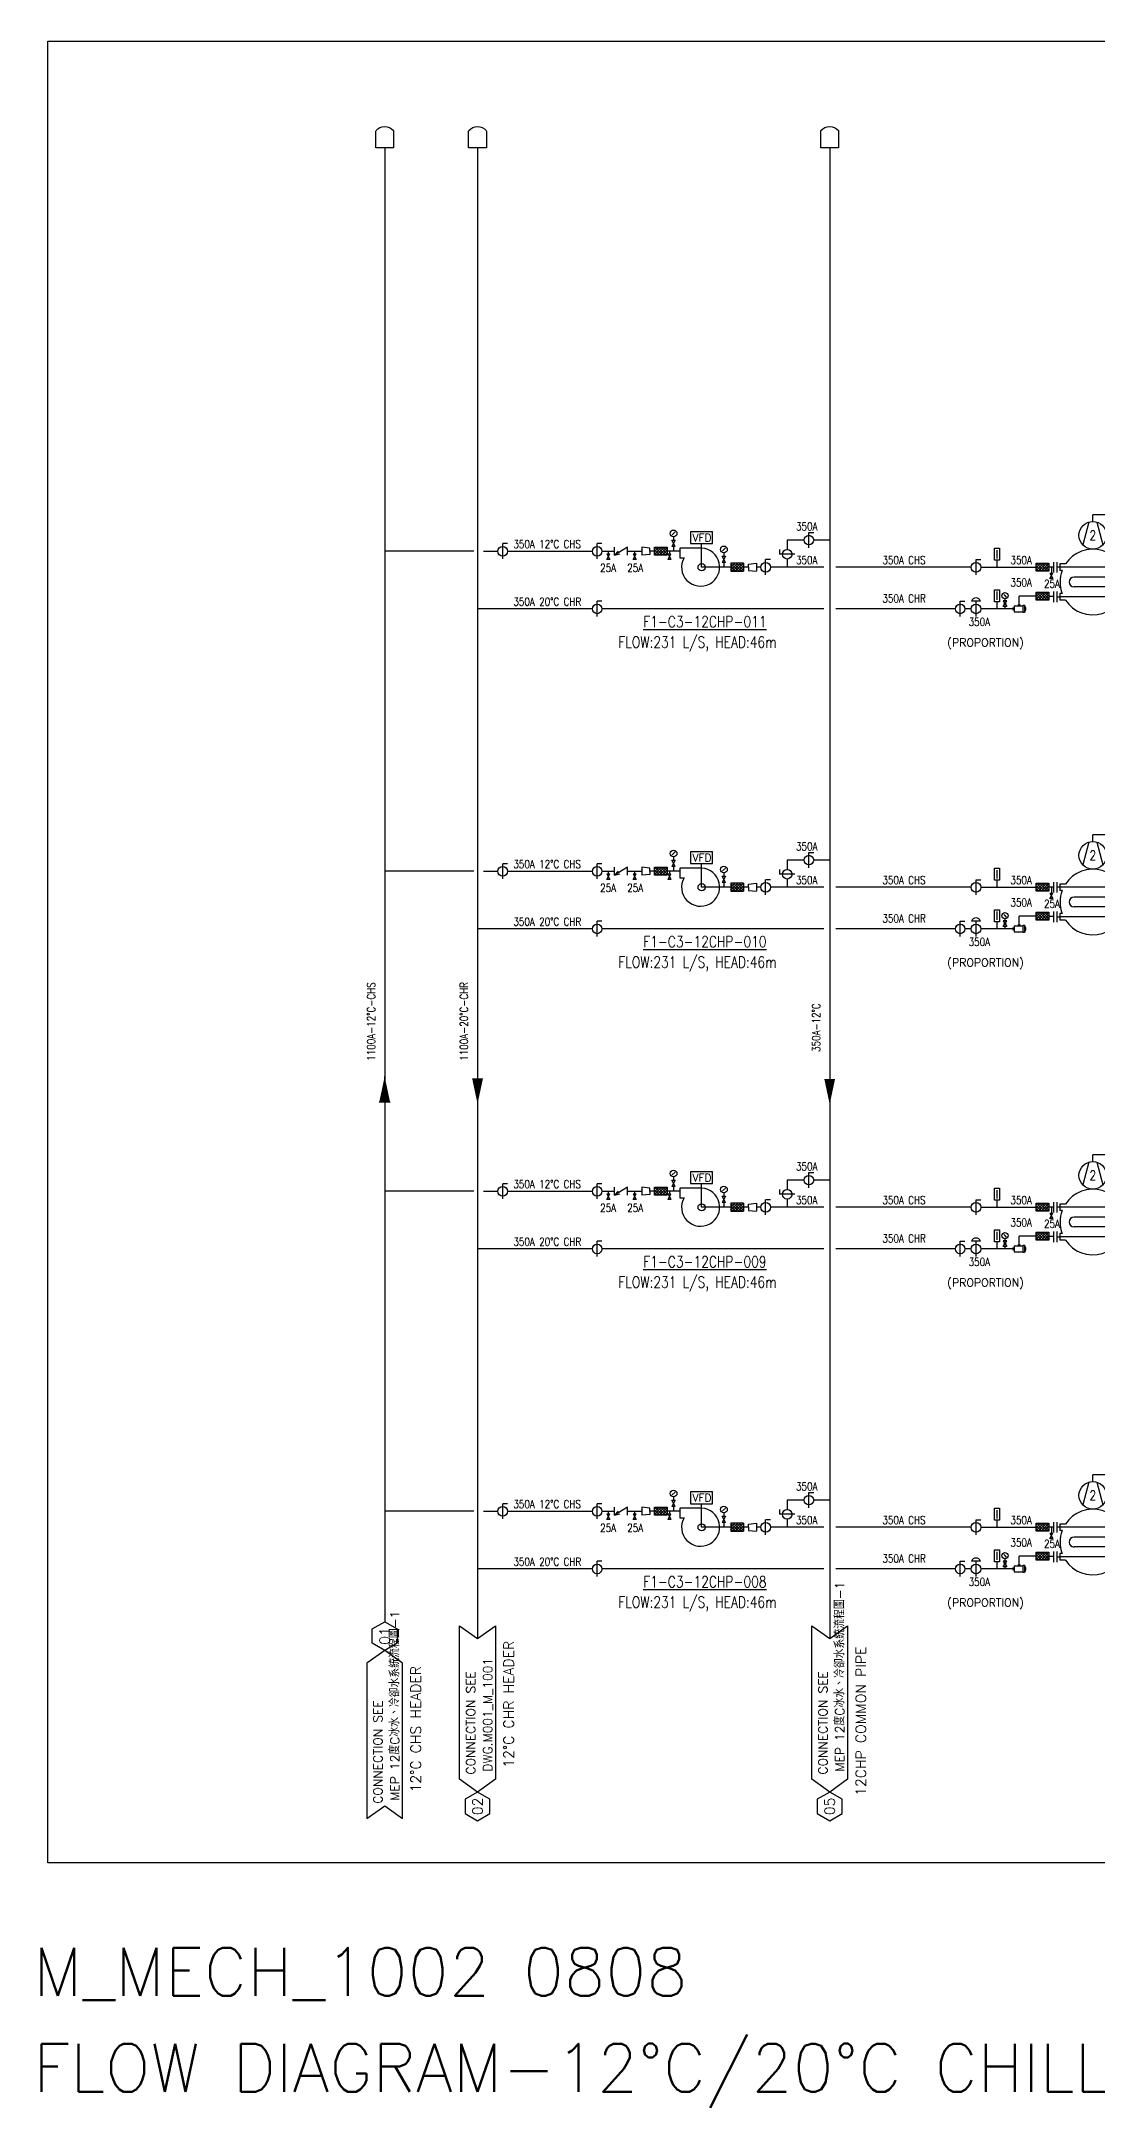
# Model space of a CAD drawing. Header units: millimetres. Extents: x 29 to 762, y -3277 to -2631.
# Drawn here: x 29 to 359, y -3277 to -2631 of the extents above; entities that cross this region are included whole.
import ezdxf
from ezdxf.enums import TextEntityAlignment as Align

# ---------------------------------------------------------------- set-up
doc = ezdxf.new("R2010")
doc.units = ezdxf.units.MM
for name, color, linetype in [('M-CWTR-TEXT', 7, 'Continuous'), ('M-CWTR-TEXT-CO', 3, 'Continuous'), ('M-CWTR-VAVE', 2, 'Continuous'), ('M-HVAC-EQPM', 22, 'Continuous'), ('M-P-CHR2-D-20', 4, 'Continuous'), ('M-P-CHS2-D-12', 3, 'Continuous'), ('M-P-TXT2.5', 7, 'Continuous'), ('M_TEXT', 2, 'Continuous'), ('TXT3', 246, 'Continuous')]:
    doc.layers.add(name, color=color, linetype=linetype)
doc.styles.add('AA-TXT', font='simplex.shx', dxfattribs={"width": 0.8, "bigfont": 'chineset.shx'})
doc.styles.add('LK-TXT2-P', font='romans.shx', dxfattribs={"width": 0.8, "bigfont": 'chineset.shx'})
doc.styles.add('LK-TXT3-P', font='romans.shx', dxfattribs={"bigfont": 'chineset.shx'})

# ---------------------------------------------------------------- blocks, each defined once
blk = doc.blocks.new('15A-12')
blk.add_lwpolyline([(19, 10.5), (0, 10.5), (0, -10.5), (19, -10.5, 0.114945), (20.4, -10.2, 0.453355), (20.4, 10.2, 0.114945)], format="xyb", close=True)
blk = doc.blocks.new('A$C66b3f512')
for p, q in [((20.75, 27.17), (31.64, 27.17)), ((29.18, 28.19), (31.64, 28.19)), ((29.18, 28.19), (31.64, 28.19)), ((30.75, 26.14), (31.64, 26.14)), ((30.75, 26.14), (31.64, 26.14)), ((31.64, 28.19), (31.64, 26.14)), ((31.64, 28.19), (31.64, 26.14)), ((31.64, 27.17), (32.78, 27.17)), ((32.78, 25.54), (32.78, 28.8)), ((33.83, 25.54), (33.83, 28.8)), ((10.96, 23.33), (9.06, 16.22)), ((12.2, 23.51), (12.2, 25.58)), ((16.89, 25.58), (12.2, 25.58)), ((13.44, 23.33), (15.35, 16.22)), ((20.75, 24.09), (27.91, 24.09)), ((20.75, 21.01), (27.91, 21.01)), ((32.78, 16.31), (32.78, 19.57)), ((33.83, 16.31), (33.83, 19.57)), ((20.75, 17.94), (31.64, 17.94)), ((29.18, 16.91), (31.64, 16.91)), ((29.18, 16.91), (31.64, 16.91)), ((30.75, 18.96), (31.64, 18.96)), ((30.75, 18.96), (31.64, 18.96)), ((31.64, 18.96), (31.64, 16.91)), ((31.64, 18.96), (31.64, 16.91)), ((31.64, 17.94), (32.78, 17.94)), ((0, 7.6), (0, 10.86)), ((1.06, 7.6), (1.06, 10.86)), ((1.89, 9.23), (1.06, 9.23)), ((1.89, 10.25), (1.89, 8.2)), ((1.89, 10.25), (1.89, 8.2)), ((3.64, 10.25), (1.89, 10.25)), ((3.64, 10.25), (1.89, 10.25)), ((17.54, 9.23), (1.89, 9.23)), ((2.6, 8.2), (1.89, 8.2)), ((2.6, 8.2), (1.89, 8.2)), ((0, -1.63), (0, 1.63)), ((1.06, -1.63), (1.06, 1.63)), ((1.06, 0), (1.89, 0)), ((1.89, 1.03), (1.89, -1.03)), ((1.89, 1.03), (1.89, -1.03)), ((2.6, 1.03), (1.89, 1.03)), ((2.6, 1.03), (1.89, 1.03)), ((17.54, 0), (1.89, 0)), ((17.54, 6.15), (6.34, 6.15)), ((17.54, 3.08), (6.34, 3.08)), ((3.64, -1.03), (1.89, -1.03)), ((3.64, -1.03), (1.89, -1.03))]:
    blk.add_line(p, q)
blk.add_circle((12.2, 19.19), 4.32)
for centre, radius, start, end in [((23.95, 22.55), 7.69, 47.16657, 312.83343), ((20.75, 25.63), 1.54, 90, 270), ((23.95, 22.55), 7.69, 332.18186, 27.81814), ((20.75, 19.48), 1.54, 90, 270), ((27.91, 22.55), 1.54, 270, 90), ((12.2, 4.61), 10.25, 213.36701, 146.63299), ((12.2, 4.61), 10.25, 159.51268, 200.48732), ((17.54, 7.69), 1.54, 270.00019, 90), ((6.34, 4.61), 1.54, 90, 270), ((17.54, 1.54), 1.54, 270.00019, 89.99981)]:
    blk.add_arc(centre, radius, start, end)
at = {"style": 'AA-TXT', "width": 0.8}
blk.add_text('2', height=3, dxfattribs=at).set_placement((12.19, 19.19), align=Align.MIDDLE)
blk = doc.blocks.new('A$Cfc6db952')
for p, q in [((-3.43, 11.23), (3.43, 11.23)), ((-3.43, 11.23), (-3.43, 7.39)), ((-3.43, 7.39), (3.43, 7.39)), ((0, 0), (0, 7.39)), ((3.43, 7.39), (3.43, 11.23)), ((-6.76, 6), (-6.76, 3)), ((0, 6), (-6.76, 6)), ((-6.76, 3), (-5.5, 3))]:
    blk.add_line(p, q)
blk.add_circle((0, 0), 1.12)
blk.add_arc((-0.32, 0.05), 5.96, 150.31271, 86.87848)
at = {"style": 'AA-TXT'}
blk.add_text('VFD', height=2.4, dxfattribs=at).set_placement((-2.81, 8.04))
blk = doc.blocks.new('THERMOMETER')
for p, q in [((-0.38, 1.13), (-0.38, 3.01)), ((-0.38, 3.01), (0.38, 3.01)), ((0.38, 1.13), (-0.38, 1.13)), ((0, 2.72), (0, 1.41)), ((0, 1.13), (0, 0)), ((0.38, 3.01), (0.38, 1.13))]:
    blk.add_line(p, q)
blk = doc.blocks.new('PG-69')
h = blk.add_hatch(color=256)
h.dxf.hatch_style = 1
edge = h.paths.add_edge_path()
edge.add_arc((0, 1.06), 0.15, 0, 360)
for p, q in [((-0.22, 3.02), (0.28, 2.46)), ((0, 2.12), (0, 1.65)), ((0, 0.47), (0, 0))]:
    blk.add_line(p, q)
blk.add_lwpolyline([(0.4, 1.65), (-0.4, 1.65), (0.4, 0.47), (-0.4, 0.47)], close=True)
for centre, radius in [((0, 2.76), 0.642), ((0, 1.06), 0.15)]:
    blk.add_circle(centre, radius)
blk = doc.blocks.new('A$C24027b19')
for p, q in [((-42183.9, -4.5), (-42183.9, 4.5)), ((-42183.9, 0), (-42180.3, 0)), ((-42180.3, 10.6), (-42180.3, -10.6)), ((-42180.3, 10.6), (-42148.6, 10.6)), ((-42167, 14.2), (-42157.6, 14.2)), ((-42162.3, 14.2), (-42162.3, 10.6)), ((-42180.3, -10.6), (-42148.6, -10.6))]:
    blk.add_line(p, q)
blk.add_lwpolyline([(-42148.6, 12.8), (-42143.2, 12.8), (-42143.2, -12.8), (-42148.6, -12.8)], close=True)
blk.add_arc((-42153.5, 0), 14.9, 313.37257, 46.62743)

msp = doc.modelspace()

# ---------------------------------------------------------------- hatches: boundary and pattern name
at = {"layer": 'M-CWTR-VAVE'}
h = msp.add_hatch(dxfattribs=at)
h.set_pattern_fill('ANSI37', color=256, scale=5, style=0)
h.set_pattern_definition([(45, (-31.2883, -3145.2473), (-0.4419417, 0.4419417), []), (135, (-31.2883, -3145.2473), (-0.4419417, -0.4419417), [])])
h.paths.add_polyline_path([(220.76, -2789.29), (224.76, -2789.29), (224.76, -2791.8), (220.76, -2791.8)])
h = msp.add_hatch(dxfattribs=at)
h.set_pattern_fill('ANSI37', color=256, scale=5, style=0)
h.set_pattern_definition([(135, (500.7002, -3150.2473), (0.4419417, 0.4419417), []), (45, (500.7002, -3150.2473), (0.4419417, -0.4419417), [])])
h.paths.add_polyline_path([(248.65, -2794.29), (244.65, -2794.29), (244.65, -2796.8), (248.65, -2796.8)])
h = msp.add_hatch(dxfattribs=at)
h.set_pattern_fill('ANSI37', color=256, scale=5, style=0)
h.set_pattern_definition([(45, (87.971, -3150.2473), (-0.4419417, 0.4419417), []), (135, (87.971, -3150.2473), (-0.4419417, -0.4419417), [])])
h.paths.add_polyline_path([(340.02, -2794.29), (344.02, -2794.29), (344.02, -2796.8), (340.02, -2796.8)])
h = msp.add_hatch(dxfattribs=at)
h.set_pattern_fill('ANSI37', color=256, scale=5, style=0)
h.set_pattern_definition([(45, (87.971, -3159.2473), (-0.4419417, 0.4419417), []), (135, (87.971, -3159.2473), (-0.4419417, -0.4419417), [])])
h.paths.add_polyline_path([(340.02, -2803.29), (344.02, -2803.29), (344.02, -2805.8), (340.02, -2805.8)])
h = msp.add_hatch(dxfattribs=at)
h.set_pattern_fill('ANSI37', color=256, scale=5, style=0)
h.set_pattern_definition([(45, (-31.2883, -3245.2473), (-0.4419417, 0.4419417), []), (135, (-31.2883, -3245.2473), (-0.4419417, -0.4419417), [])])
h.paths.add_polyline_path([(220.76, -2889.29), (224.76, -2889.29), (224.76, -2891.8), (220.76, -2891.8)])
h = msp.add_hatch(dxfattribs=at)
h.set_pattern_fill('ANSI37', color=256, scale=5, style=0)
h.set_pattern_definition([(135, (500.7002, -3250.2473), (0.4419417, 0.4419417), []), (45, (500.7002, -3250.2473), (0.4419417, -0.4419417), [])])
h.paths.add_polyline_path([(248.65, -2894.29), (244.65, -2894.29), (244.65, -2896.8), (248.65, -2896.8)])
h = msp.add_hatch(dxfattribs=at)
h.set_pattern_fill('ANSI37', color=256, scale=5, style=0)
h.set_pattern_definition([(45, (87.971, -3250.2473), (-0.4419417, 0.4419417), []), (135, (87.971, -3250.2473), (-0.4419417, -0.4419417), [])])
h.paths.add_polyline_path([(340.02, -2894.29), (344.02, -2894.29), (344.02, -2896.8), (340.02, -2896.8)])
h = msp.add_hatch(dxfattribs=at)
h.set_pattern_fill('ANSI37', color=256, scale=5, style=0)
h.set_pattern_definition([(45, (87.971, -3259.2473), (-0.4419417, 0.4419417), []), (135, (87.971, -3259.2473), (-0.4419417, -0.4419417), [])])
h.paths.add_polyline_path([(340.02, -2903.29), (344.02, -2903.29), (344.02, -2905.8), (340.02, -2905.8)])
h = msp.add_hatch(dxfattribs=at)
h.set_pattern_fill('ANSI37', color=256, scale=5, style=0)
h.set_pattern_definition([(45, (-31.2883, -3345.2473), (-0.4419417, 0.4419417), []), (135, (-31.2883, -3345.2473), (-0.4419417, -0.4419417), [])])
h.paths.add_polyline_path([(220.76, -2989.29), (224.76, -2989.29), (224.76, -2991.8), (220.76, -2991.8)])
h = msp.add_hatch(dxfattribs=at)
h.set_pattern_fill('ANSI37', color=256, scale=5, style=0)
h.set_pattern_definition([(135, (500.7002, -3350.2473), (0.4419417, 0.4419417), []), (45, (500.7002, -3350.2473), (0.4419417, -0.4419417), [])])
h.paths.add_polyline_path([(248.65, -2994.29), (244.65, -2994.29), (244.65, -2996.8), (248.65, -2996.8)])
h = msp.add_hatch(dxfattribs=at)
h.set_pattern_fill('ANSI37', color=256, scale=5, style=0)
h.set_pattern_definition([(45, (87.971, -3350.2473), (-0.4419417, 0.4419417), []), (135, (87.971, -3350.2473), (-0.4419417, -0.4419417), [])])
h.paths.add_polyline_path([(340.02, -2994.29), (344.02, -2994.29), (344.02, -2996.8), (340.02, -2996.8)])
h = msp.add_hatch(dxfattribs=at)
h.set_pattern_fill('ANSI37', color=256, scale=5, style=0)
h.set_pattern_definition([(45, (87.971, -3359.2473), (-0.4419417, 0.4419417), []), (135, (87.971, -3359.2473), (-0.4419417, -0.4419417), [])])
h.paths.add_polyline_path([(340.02, -3003.29), (344.02, -3003.29), (344.02, -3005.8), (340.02, -3005.8)])
h = msp.add_hatch(dxfattribs=at)
h.set_pattern_fill('ANSI37', color=256, scale=5, style=0)
h.set_pattern_definition([(45, (-31.2883, -3445.2473), (-0.4419417, 0.4419417), []), (135, (-31.2883, -3445.2473), (-0.4419417, -0.4419417), [])])
h.paths.add_polyline_path([(220.76, -3089.29), (224.76, -3089.29), (224.76, -3091.8), (220.76, -3091.8)])
h = msp.add_hatch(dxfattribs=at)
h.set_pattern_fill('ANSI37', color=256, scale=5, style=0)
h.set_pattern_definition([(135, (500.7002, -3450.2473), (0.4419417, 0.4419417), []), (45, (500.7002, -3450.2473), (0.4419417, -0.4419417), [])])
h.paths.add_polyline_path([(248.65, -3094.29), (244.65, -3094.29), (244.65, -3096.8), (248.65, -3096.8)])
h = msp.add_hatch(dxfattribs=at)
h.set_pattern_fill('ANSI37', color=256, scale=5, style=0)
h.set_pattern_definition([(45, (87.971, -3450.2473), (-0.4419417, 0.4419417), []), (135, (87.971, -3450.2473), (-0.4419417, -0.4419417), [])])
h.paths.add_polyline_path([(340.02, -3094.29), (344.02, -3094.29), (344.02, -3096.8), (340.02, -3096.8)])
h = msp.add_hatch(dxfattribs=at)
h.set_pattern_fill('ANSI37', color=256, scale=5, style=0)
h.set_pattern_definition([(45, (87.971, -3459.2473), (-0.4419417, 0.4419417), []), (135, (87.971, -3459.2473), (-0.4419417, -0.4419417), [])])
h.paths.add_polyline_path([(340.02, -3103.29), (344.02, -3103.29), (344.02, -3105.8), (340.02, -3105.8)])

# ---------------------------------------------------------------- linework, layer by layer
at = {"layer": 'DefPoints'}
msp.add_lwpolyline([(31.33, -2631.2), (761.73, -2631.2), (761.73, -3200.38), (31.33, -3200.38)], close=True, dxfattribs=at)
msp.add_lwpolyline([(31.33, -2631.2), (761.73, -2631.2), (761.73, -3200.38), (31.33, -3200.38)], close=True, dxfattribs=at)
at = {"layer": 'M-CWTR-VAVE'}
for p, q in [((173.38, -2792.92), (173.38, -2788.17)), ((174.89, -2788.17), (173.38, -2788.17)), ((202.88, -2792.92), (202.88, -2788.17)), ((204.39, -2788.17), (202.88, -2788.17)), ((208.35, -2791.8), (208.35, -2789.29)), ((212.35, -2789.29), (208.35, -2791.8)), ((212.35, -2791.8), (212.35, -2789.29)), ((216.82, -2789.29), (216.82, -2791.8)), ((219.32, -2789.54), (216.82, -2789.29)), ((220.76, -2791.8), (220.76, -2789.29)), ((220.76, -2789.29), (224.76, -2789.29)), ((224.76, -2789.29), (224.76, -2791.8)), ((227.26, -2787.04), (226.26, -2789.04)), ((227.26, -2789.04), (226.26, -2787.04)), ((226.26, -2787.04), (227.26, -2787.04)), ((227.26, -2789.04), (226.26, -2789.04)), ((226.3, -2785.44), (227.22, -2784.52)), ((226.76, -2786.04), (226.76, -2787.04)), ((226.76, -2789.04), (226.76, -2790.55)), ((269.02, -2789.43), (269.02, -2784.69)), ((269.02, -2784.69), (270.52, -2784.69)), ((205.93, -2791.35), (206.8, -2791.35)), ((205.93, -2793.08), (206.8, -2791.35)), ((205.93, -2791.35), (206.8, -2793.08)), ((206.8, -2793.08), (205.93, -2793.08)), ((208.35, -2791.8), (209.46, -2790.51)), ((208.35, -2791.8), (209.99, -2791.36)), ((214.15, -2791.35), (215.02, -2791.35)), ((214.15, -2793.08), (215.02, -2791.35)), ((214.15, -2791.35), (215.02, -2793.08)), ((215.02, -2793.08), (214.15, -2793.08)), ((219.32, -2791.55), (216.82, -2791.8)), ((219.32, -2790.55), (219.32, -2789.54)), ((219.32, -2790.55), (219.32, -2791.55)), ((224.76, -2791.8), (220.76, -2791.8)), ((225.08, -2791.35), (225.94, -2791.35)), ((225.08, -2793.08), (225.94, -2791.35)), ((225.08, -2791.35), (225.94, -2793.08)), ((225.94, -2793.08), (225.08, -2793.08)), ((242.97, -2792.04), (241.97, -2794.04)), ((242.97, -2794.04), (241.97, -2792.04)), ((241.97, -2792.04), (242.97, -2792.04)), ((242.97, -2794.04), (241.97, -2794.04)), ((242.02, -2790.44), (242.94, -2789.52)), ((242.47, -2791.04), (242.47, -2792.04)), ((242.47, -2794.04), (242.47, -2795.55)), ((248.65, -2794.29), (244.65, -2794.29)), ((244.65, -2794.29), (244.65, -2796.8)), ((248.65, -2794.29), (248.65, -2796.8)), ((250.2, -2794.54), (252.7, -2794.29)), ((250.2, -2795.55), (250.2, -2794.54)), ((250.2, -2795.55), (250.2, -2796.55)), ((252.7, -2794.29), (252.7, -2796.8)), ((255.52, -2797.92), (255.52, -2793.17)), ((257.02, -2793.17), (255.52, -2793.17)), ((259.88, -2789.97), (259.88, -2791.47)), ((264.62, -2791.47), (259.88, -2791.47)), ((321.24, -2797.92), (321.24, -2793.17)), ((321.24, -2793.17), (322.74, -2793.17)), ((340.02, -2796.8), (340.02, -2794.29)), ((340.02, -2794.29), (344.02, -2794.29)), ((344.02, -2794.29), (344.02, -2796.8)), ((244.65, -2796.8), (248.65, -2796.8)), ((250.2, -2796.55), (252.7, -2796.8)), ((344.02, -2796.8), (340.02, -2796.8)), ((344.34, -2797.35), (345.2, -2797.35)), ((344.34, -2799.08), (345.2, -2797.35)), ((344.34, -2797.35), (345.2, -2799.08)), ((345.2, -2799.08), (344.34, -2799.08)), ((202.88, -2810.92), (202.88, -2806.17)), ((204.39, -2806.17), (202.88, -2806.17)), ((316.29, -2810.92), (316.29, -2806.17)), ((316.29, -2806.17), (317.79, -2806.17)), ((322.63, -2806.17), (319.85, -2806.17)), ((321.24, -2810.92), (321.24, -2806.17)), ((340.02, -2805.8), (340.02, -2803.29)), ((340.02, -2803.29), (344.02, -2803.29)), ((344.02, -2805.8), (340.02, -2805.8)), ((344.02, -2803.29), (344.02, -2805.8)), ((226.3, -2885.44), (227.22, -2884.52)), ((226.76, -2886.04), (226.76, -2887.04)), ((269.02, -2889.43), (269.02, -2884.69)), ((269.02, -2884.69), (270.52, -2884.69)), ((173.38, -2892.92), (173.38, -2888.17)), ((174.89, -2888.17), (173.38, -2888.17)), ((202.88, -2892.92), (202.88, -2888.17)), ((204.39, -2888.17), (202.88, -2888.17)), ((205.93, -2891.35), (206.8, -2891.35)), ((205.93, -2893.08), (206.8, -2891.35)), ((205.93, -2891.35), (206.8, -2893.08)), ((208.35, -2891.8), (208.35, -2889.29)), ((212.35, -2889.29), (208.35, -2891.8)), ((208.35, -2891.8), (209.46, -2890.51)), ((208.35, -2891.8), (209.99, -2891.36)), ((212.35, -2891.8), (212.35, -2889.29)), ((214.15, -2891.35), (215.02, -2891.35)), ((214.15, -2893.08), (215.02, -2891.35)), ((214.15, -2891.35), (215.02, -2893.08)), ((216.82, -2889.29), (216.82, -2891.8)), ((219.32, -2889.54), (216.82, -2889.29)), ((219.32, -2891.55), (216.82, -2891.8)), ((219.32, -2890.55), (219.32, -2889.54)), ((219.32, -2890.55), (219.32, -2891.55)), ((220.76, -2891.8), (220.76, -2889.29)), ((220.76, -2889.29), (224.76, -2889.29)), ((224.76, -2891.8), (220.76, -2891.8)), ((224.76, -2889.29), (224.76, -2891.8)), ((225.08, -2891.35), (225.94, -2891.35)), ((225.08, -2893.08), (225.94, -2891.35)), ((225.08, -2891.35), (225.94, -2893.08)), ((227.26, -2887.04), (226.26, -2889.04)), ((227.26, -2889.04), (226.26, -2887.04)), ((226.26, -2887.04), (227.26, -2887.04)), ((227.26, -2889.04), (226.26, -2889.04)), ((226.76, -2889.04), (226.76, -2890.55)), ((242.97, -2892.04), (241.97, -2894.04)), ((242.97, -2894.04), (241.97, -2892.04)), ((241.97, -2892.04), (242.97, -2892.04)), ((242.02, -2890.44), (242.94, -2889.52)), ((242.47, -2891.04), (242.47, -2892.04)), ((259.88, -2889.97), (259.88, -2891.47)), ((264.62, -2891.47), (259.88, -2891.47)), ((206.8, -2893.08), (205.93, -2893.08)), ((215.02, -2893.08), (214.15, -2893.08)), ((225.94, -2893.08), (225.08, -2893.08)), ((242.97, -2894.04), (241.97, -2894.04)), ((242.47, -2894.04), (242.47, -2895.55)), ((248.65, -2894.29), (244.65, -2894.29)), ((244.65, -2894.29), (244.65, -2896.8)), ((244.65, -2896.8), (248.65, -2896.8)), ((248.65, -2894.29), (248.65, -2896.8)), ((250.2, -2894.54), (252.7, -2894.29)), ((250.2, -2895.55), (250.2, -2894.54)), ((250.2, -2895.55), (250.2, -2896.55)), ((250.2, -2896.55), (252.7, -2896.8)), ((252.7, -2894.29), (252.7, -2896.8)), ((255.52, -2897.92), (255.52, -2893.17)), ((257.02, -2893.17), (255.52, -2893.17)), ((321.24, -2897.92), (321.24, -2893.17)), ((321.24, -2893.17), (322.74, -2893.17)), ((340.02, -2896.8), (340.02, -2894.29)), ((340.02, -2894.29), (344.02, -2894.29)), ((344.02, -2896.8), (340.02, -2896.8)), ((344.02, -2894.29), (344.02, -2896.8)), ((344.34, -2897.35), (345.2, -2897.35)), ((344.34, -2899.08), (345.2, -2897.35)), ((344.34, -2897.35), (345.2, -2899.08)), ((345.2, -2899.08), (344.34, -2899.08)), ((340.02, -2905.8), (340.02, -2903.29)), ((340.02, -2903.29), (344.02, -2903.29)), ((344.02, -2903.29), (344.02, -2905.8)), ((202.88, -2910.92), (202.88, -2906.17)), ((204.39, -2906.17), (202.88, -2906.17)), ((316.29, -2910.92), (316.29, -2906.17)), ((316.29, -2906.17), (317.79, -2906.17)), ((322.63, -2906.17), (319.85, -2906.17)), ((321.24, -2910.92), (321.24, -2906.17)), ((344.02, -2905.8), (340.02, -2905.8)), ((173.38, -2992.92), (173.38, -2988.17)), ((174.89, -2988.17), (173.38, -2988.17)), ((202.88, -2992.92), (202.88, -2988.17)), ((204.39, -2988.17), (202.88, -2988.17)), ((208.35, -2991.8), (208.35, -2989.29)), ((212.35, -2989.29), (208.35, -2991.8)), ((212.35, -2991.8), (212.35, -2989.29)), ((216.82, -2989.29), (216.82, -2991.8)), ((219.32, -2989.54), (216.82, -2989.29)), ((219.32, -2990.55), (219.32, -2989.54)), ((220.76, -2991.8), (220.76, -2989.29)), ((220.76, -2989.29), (224.76, -2989.29)), ((224.76, -2989.29), (224.76, -2991.8)), ((227.26, -2987.04), (226.26, -2989.04)), ((227.26, -2989.04), (226.26, -2987.04)), ((226.26, -2987.04), (227.26, -2987.04)), ((227.26, -2989.04), (226.26, -2989.04)), ((226.3, -2985.44), (227.22, -2984.52)), ((226.76, -2986.04), (226.76, -2987.04)), ((226.76, -2989.04), (226.76, -2990.55)), ((242.02, -2990.44), (242.94, -2989.52)), ((269.02, -2989.43), (269.02, -2984.69)), ((269.02, -2984.69), (270.52, -2984.69)), ((205.93, -2991.35), (206.8, -2991.35)), ((205.93, -2993.08), (206.8, -2991.35)), ((205.93, -2991.35), (206.8, -2993.08)), ((206.8, -2993.08), (205.93, -2993.08)), ((208.35, -2991.8), (209.46, -2990.51)), ((208.35, -2991.8), (209.99, -2991.36)), ((214.15, -2991.35), (215.02, -2991.35)), ((214.15, -2993.08), (215.02, -2991.35)), ((214.15, -2991.35), (215.02, -2993.08)), ((215.02, -2993.08), (214.15, -2993.08)), ((219.32, -2991.55), (216.82, -2991.8)), ((219.32, -2990.55), (219.32, -2991.55)), ((224.76, -2991.8), (220.76, -2991.8)), ((225.08, -2991.35), (225.94, -2991.35)), ((225.08, -2993.08), (225.94, -2991.35)), ((225.08, -2991.35), (225.94, -2993.08)), ((225.94, -2993.08), (225.08, -2993.08)), ((242.97, -2992.04), (241.97, -2994.04)), ((242.97, -2994.04), (241.97, -2992.04)), ((241.97, -2992.04), (242.97, -2992.04)), ((242.97, -2994.04), (241.97, -2994.04)), ((242.47, -2991.04), (242.47, -2992.04)), ((242.47, -2994.04), (242.47, -2995.55)), ((248.65, -2994.29), (244.65, -2994.29)), ((244.65, -2994.29), (244.65, -2996.8)), ((248.65, -2994.29), (248.65, -2996.8)), ((250.2, -2994.54), (252.7, -2994.29)), ((250.2, -2995.55), (250.2, -2994.54)), ((250.2, -2995.55), (250.2, -2996.55)), ((252.7, -2994.29), (252.7, -2996.8)), ((255.52, -2997.92), (255.52, -2993.17)), ((257.02, -2993.17), (255.52, -2993.17)), ((259.88, -2989.97), (259.88, -2991.47)), ((264.62, -2991.47), (259.88, -2991.47)), ((321.24, -2997.92), (321.24, -2993.17)), ((321.24, -2993.17), (322.74, -2993.17)), ((340.02, -2996.8), (340.02, -2994.29)), ((340.02, -2994.29), (344.02, -2994.29)), ((344.02, -2994.29), (344.02, -2996.8)), ((244.65, -2996.8), (248.65, -2996.8)), ((250.2, -2996.55), (252.7, -2996.8)), ((344.02, -2996.8), (340.02, -2996.8)), ((344.34, -2997.35), (345.2, -2997.35)), ((344.34, -2999.08), (345.2, -2997.35)), ((344.34, -2997.35), (345.2, -2999.08)), ((345.2, -2999.08), (344.34, -2999.08)), ((202.88, -3010.92), (202.88, -3006.17)), ((204.39, -3006.17), (202.88, -3006.17)), ((316.29, -3010.92), (316.29, -3006.17)), ((316.29, -3006.17), (317.79, -3006.17)), ((322.63, -3006.17), (319.85, -3006.17)), ((321.24, -3010.92), (321.24, -3006.17)), ((340.02, -3005.8), (340.02, -3003.29)), ((340.02, -3003.29), (344.02, -3003.29)), ((344.02, -3005.8), (340.02, -3005.8)), ((344.02, -3003.29), (344.02, -3005.8)), ((226.3, -3085.44), (227.22, -3084.52)), ((226.76, -3086.04), (226.76, -3087.04)), ((269.02, -3089.43), (269.02, -3084.69)), ((269.02, -3084.69), (270.52, -3084.69)), ((173.38, -3092.92), (173.38, -3088.17)), ((174.89, -3088.17), (173.38, -3088.17)), ((202.88, -3092.92), (202.88, -3088.17)), ((204.39, -3088.17), (202.88, -3088.17)), ((205.93, -3091.35), (206.8, -3091.35)), ((205.93, -3093.08), (206.8, -3091.35)), ((205.93, -3091.35), (206.8, -3093.08)), ((208.35, -3091.8), (208.35, -3089.29)), ((212.35, -3089.29), (208.35, -3091.8)), ((208.35, -3091.8), (209.46, -3090.51)), ((208.35, -3091.8), (209.99, -3091.36)), ((212.35, -3091.8), (212.35, -3089.29)), ((214.15, -3091.35), (215.02, -3091.35)), ((214.15, -3093.08), (215.02, -3091.35)), ((214.15, -3091.35), (215.02, -3093.08)), ((216.82, -3089.29), (216.82, -3091.8)), ((219.32, -3089.54), (216.82, -3089.29)), ((219.32, -3091.55), (216.82, -3091.8)), ((219.32, -3090.55), (219.32, -3089.54)), ((219.32, -3090.55), (219.32, -3091.55)), ((220.76, -3091.8), (220.76, -3089.29)), ((220.76, -3089.29), (224.76, -3089.29)), ((224.76, -3091.8), (220.76, -3091.8)), ((224.76, -3089.29), (224.76, -3091.8)), ((225.08, -3091.35), (225.94, -3091.35)), ((225.08, -3093.08), (225.94, -3091.35)), ((225.08, -3091.35), (225.94, -3093.08)), ((227.26, -3087.04), (226.26, -3089.04)), ((227.26, -3089.04), (226.26, -3087.04)), ((226.26, -3087.04), (227.26, -3087.04)), ((227.26, -3089.04), (226.26, -3089.04)), ((226.76, -3089.04), (226.76, -3090.55)), ((242.97, -3092.04), (241.97, -3094.04)), ((242.97, -3094.04), (241.97, -3092.04)), ((241.97, -3092.04), (242.97, -3092.04)), ((242.02, -3090.44), (242.94, -3089.52)), ((242.47, -3091.04), (242.47, -3092.04)), ((259.88, -3089.97), (259.88, -3091.47)), ((264.62, -3091.47), (259.88, -3091.47)), ((206.8, -3093.08), (205.93, -3093.08)), ((215.02, -3093.08), (214.15, -3093.08)), ((225.94, -3093.08), (225.08, -3093.08)), ((242.97, -3094.04), (241.97, -3094.04)), ((242.47, -3094.04), (242.47, -3095.55)), ((248.65, -3094.29), (244.65, -3094.29)), ((244.65, -3094.29), (244.65, -3096.8)), ((244.65, -3096.8), (248.65, -3096.8)), ((248.65, -3094.29), (248.65, -3096.8)), ((250.2, -3094.54), (252.7, -3094.29)), ((250.2, -3095.55), (250.2, -3094.54)), ((250.2, -3095.55), (250.2, -3096.55)), ((250.2, -3096.55), (252.7, -3096.8)), ((252.7, -3094.29), (252.7, -3096.8)), ((255.52, -3097.92), (255.52, -3093.17)), ((257.02, -3093.17), (255.52, -3093.17)), ((321.24, -3097.92), (321.24, -3093.17)), ((321.24, -3093.17), (322.74, -3093.17)), ((340.02, -3096.8), (340.02, -3094.29)), ((340.02, -3094.29), (344.02, -3094.29)), ((344.02, -3096.8), (340.02, -3096.8)), ((344.02, -3094.29), (344.02, -3096.8)), ((344.34, -3097.35), (345.2, -3097.35)), ((344.34, -3099.08), (345.2, -3097.35)), ((344.34, -3097.35), (345.2, -3099.08)), ((345.2, -3099.08), (344.34, -3099.08)), ((340.02, -3105.8), (340.02, -3103.29)), ((340.02, -3103.29), (344.02, -3103.29)), ((344.02, -3105.8), (340.02, -3105.8)), ((344.02, -3103.29), (344.02, -3105.8)), ((202.88, -3110.92), (202.88, -3106.17)), ((204.39, -3106.17), (202.88, -3106.17)), ((316.29, -3110.92), (316.29, -3106.17)), ((316.29, -3106.17), (317.79, -3106.17)), ((322.63, -3106.17), (319.85, -3106.17)), ((321.24, -3110.92), (321.24, -3106.17))]:
    msp.add_line(p, q, dxfattribs=at)
for centre, radius in [((173.38, -2790.55), 1.5), ((202.88, -2790.55), 1.5), ((226.76, -2784.98), 1.06), ((242.47, -2789.98), 1.06), ((269.02, -2787.06), 1.5), ((255.52, -2795.55), 1.5), ((262.25, -2791.47), 1.5), ((321.24, -2795.55), 1.5), ((202.88, -2808.55), 1.5), ((316.29, -2808.55), 1.5), ((321.24, -2808.55), 1.5), ((226.76, -2884.98), 1.06), ((269.02, -2887.06), 1.5), ((173.38, -2890.55), 1.5), ((202.88, -2890.55), 1.5), ((242.47, -2889.98), 1.06), ((262.25, -2891.47), 1.5), ((255.52, -2895.55), 1.5), ((321.24, -2895.55), 1.5), ((202.88, -2908.55), 1.5), ((316.29, -2908.55), 1.5), ((321.24, -2908.55), 1.5), ((173.38, -2990.55), 1.5), ((202.88, -2990.55), 1.5), ((226.76, -2984.98), 1.06), ((242.47, -2989.98), 1.06), ((269.02, -2987.06), 1.5), ((255.52, -2995.55), 1.5), ((262.25, -2991.47), 1.5), ((321.24, -2995.55), 1.5), ((202.88, -3008.55), 1.5), ((316.29, -3008.55), 1.5), ((321.24, -3008.55), 1.5), ((226.76, -3084.98), 1.06), ((269.02, -3087.06), 1.5), ((173.38, -3090.55), 1.5), ((202.88, -3090.55), 1.5), ((242.47, -3089.98), 1.06), ((262.25, -3091.47), 1.5), ((255.52, -3095.55), 1.5), ((321.24, -3095.55), 1.5), ((202.88, -3108.55), 1.5), ((316.29, -3108.55), 1.5), ((321.24, -3108.55), 1.5)]:
    msp.add_circle(centre, radius, dxfattribs=at)
for centre in [(321.24, -2806.59), (321.24, -2906.59), (321.24, -3006.59), (321.24, -3106.59)]:
    msp.add_arc(centre, 1.45, 16.45735, 163.54265, dxfattribs=at)
at = {"layer": 'M-P-CHR2-D-20'}
for p, q in [((165.52, -2664.52), (165.52, -3130.34)), ((201.38, -2808.55), (165.52, -2808.55)), ((273.67, -2808.55), (204.38, -2808.55)), ((314.79, -2808.55), (277.41, -2808.55)), ((319.74, -2808.55), (317.79, -2808.55)), ((332.82, -2808.55), (322.74, -2808.55)), ((334.73, -2807.28), (334.73, -2804.55)), ((340.02, -2804.55), (334.73, -2804.55)), ((344.02, -2804.55), (345.52, -2804.55)), ((334.73, -2907.28), (334.73, -2904.55)), ((340.02, -2904.55), (334.73, -2904.55)), ((344.02, -2904.55), (345.52, -2904.55)), ((201.38, -2908.55), (165.52, -2908.55)), ((273.67, -2908.55), (204.38, -2908.55)), ((314.79, -2908.55), (277.41, -2908.55)), ((319.74, -2908.55), (317.79, -2908.55)), ((332.82, -2908.55), (322.74, -2908.55)), ((201.38, -3008.55), (165.52, -3008.55)), ((273.67, -3008.55), (204.38, -3008.55)), ((314.79, -3008.55), (277.41, -3008.55)), ((319.74, -3008.55), (317.79, -3008.55)), ((332.82, -3008.55), (322.74, -3008.55)), ((334.73, -3007.28), (334.73, -3004.55)), ((340.02, -3004.55), (334.73, -3004.55)), ((344.02, -3004.55), (345.52, -3004.55)), ((334.73, -3107.28), (334.73, -3104.55)), ((340.02, -3104.55), (334.73, -3104.55)), ((344.02, -3104.55), (345.52, -3104.55)), ((201.38, -3108.55), (165.52, -3108.55)), ((273.67, -3108.55), (204.38, -3108.55)), ((314.79, -3108.55), (277.41, -3108.55)), ((319.74, -3108.55), (317.79, -3108.55)), ((332.82, -3108.55), (322.74, -3108.55))]:
    msp.add_line(p, q, dxfattribs=at)
at = {"layer": 'M-P-CHR2-D-20', "flags": 128}
msp.add_lwpolyline([(165.52, -2955.28, 3.37, 0, 0), (165.52, -2963.26, 0, 0, 0)], format="xyseb", dxfattribs=at)
at = {"layer": 'M-P-CHS2-D-12'}
for p, q in [((136.52, -2664.5), (136.52, -3125.03)), ((275.52, -2664.52), (275.52, -3130.34)), ((262.25, -2787.06), (262.25, -2789.97)), ((267.52, -2787.06), (262.25, -2787.06)), ((275.52, -2787.06), (270.52, -2787.06)), ((164.34, -2790.55), (136.52, -2790.55)), ((167.33, -2790.55), (171.88, -2790.55)), ((174.88, -2790.55), (201.38, -2790.55)), ((204.38, -2790.55), (208.35, -2790.55)), ((206.37, -2790.55), (206.37, -2791.35)), ((212.35, -2790.55), (216.82, -2790.55)), ((214.58, -2790.55), (214.58, -2791.35)), ((220.76, -2790.55), (219.32, -2790.55)), ((228.76, -2790.55), (224.76, -2790.55)), ((225.51, -2790.55), (225.51, -2791.35)), ((244.65, -2795.55), (235.52, -2795.55)), ((250.2, -2795.55), (248.65, -2795.55)), ((254.02, -2795.55), (252.7, -2795.55)), ((273.67, -2795.55), (257.02, -2795.55)), ((262.25, -2792.97), (262.25, -2795.55)), ((319.74, -2795.55), (277.41, -2795.55)), ((322.74, -2795.55), (340.02, -2795.55)), ((345.52, -2795.55), (344.02, -2795.55)), ((344.77, -2795.55), (344.77, -2797.35)), ((164.34, -2890.55), (136.52, -2890.55)), ((167.33, -2890.55), (171.88, -2890.55)), ((174.88, -2890.55), (201.38, -2890.55)), ((204.38, -2890.55), (208.35, -2890.55)), ((206.37, -2890.55), (206.37, -2891.35)), ((212.35, -2890.55), (216.82, -2890.55)), ((214.58, -2890.55), (214.58, -2891.35)), ((220.76, -2890.55), (219.32, -2890.55)), ((228.76, -2890.55), (224.76, -2890.55)), ((225.51, -2890.55), (225.51, -2891.35)), ((262.25, -2887.06), (262.25, -2889.97)), ((267.52, -2887.06), (262.25, -2887.06)), ((275.52, -2887.06), (270.52, -2887.06)), ((244.65, -2895.55), (235.52, -2895.55)), ((250.2, -2895.55), (248.65, -2895.55)), ((254.02, -2895.55), (252.7, -2895.55)), ((273.67, -2895.55), (257.02, -2895.55)), ((262.25, -2892.97), (262.25, -2895.55)), ((319.74, -2895.55), (277.41, -2895.55)), ((322.74, -2895.55), (340.02, -2895.55)), ((345.52, -2895.55), (344.02, -2895.55)), ((344.77, -2895.55), (344.77, -2897.35)), ((138.19, -2962.65), (134.82, -2962.65)), ((262.25, -2987.06), (262.25, -2989.97)), ((267.52, -2987.06), (262.25, -2987.06)), ((275.52, -2987.06), (270.52, -2987.06)), ((164.34, -2990.55), (136.52, -2990.55)), ((167.33, -2990.55), (171.88, -2990.55)), ((174.88, -2990.55), (201.38, -2990.55)), ((204.38, -2990.55), (208.35, -2990.55)), ((206.37, -2990.55), (206.37, -2991.35)), ((212.35, -2990.55), (216.82, -2990.55)), ((214.58, -2990.55), (214.58, -2991.35)), ((220.76, -2990.55), (219.32, -2990.55)), ((228.76, -2990.55), (224.76, -2990.55)), ((225.51, -2990.55), (225.51, -2991.35)), ((244.65, -2995.55), (235.52, -2995.55)), ((250.2, -2995.55), (248.65, -2995.55)), ((254.02, -2995.55), (252.7, -2995.55)), ((273.67, -2995.55), (257.02, -2995.55)), ((262.25, -2992.97), (262.25, -2995.55)), ((319.74, -2995.55), (277.41, -2995.55)), ((322.74, -2995.55), (340.02, -2995.55)), ((345.52, -2995.55), (344.02, -2995.55)), ((344.77, -2995.55), (344.77, -2997.35)), ((164.34, -3090.55), (136.52, -3090.55)), ((167.33, -3090.55), (171.88, -3090.55)), ((174.88, -3090.55), (201.38, -3090.55)), ((204.38, -3090.55), (208.35, -3090.55)), ((206.37, -3090.55), (206.37, -3091.35)), ((212.35, -3090.55), (216.82, -3090.55)), ((214.58, -3090.55), (214.58, -3091.35)), ((220.76, -3090.55), (219.32, -3090.55)), ((228.76, -3090.55), (224.76, -3090.55)), ((225.51, -3090.55), (225.51, -3091.35)), ((262.25, -3087.06), (262.25, -3089.97)), ((267.52, -3087.06), (262.25, -3087.06)), ((275.52, -3087.06), (270.52, -3087.06)), ((244.65, -3095.55), (235.52, -3095.55)), ((250.2, -3095.55), (248.65, -3095.55)), ((254.02, -3095.55), (252.7, -3095.55)), ((273.67, -3095.55), (257.02, -3095.55)), ((262.25, -3092.97), (262.25, -3095.55)), ((319.74, -3095.55), (277.41, -3095.55)), ((322.74, -3095.55), (340.02, -3095.55)), ((345.52, -3095.55), (344.02, -3095.55)), ((344.77, -3095.55), (344.77, -3097.35))]:
    msp.add_line(p, q, dxfattribs=at)
at = {"layer": 'M-P-CHS2-D-12', "flags": 128}
for points in [[(136.51, -2962.65, 3.37, 0, 0), (136.51, -2954.68, 0, 0, 0)], [(275.52, -2955.42, 3.37, 0, 0), (275.52, -2963.39, 0, 0, 0)]]:
    msp.add_lwpolyline(points, format="xyseb", dxfattribs=at)
at = {"layer": 'M-P-CHS2-D-12'}
msp.add_lwpolyline([(136.51, -2962.65), (136.51, -2954.68)], dxfattribs=at)
at = {"layer": 'TXT3'}
for points in [[(136.52, -3133.99), (132.64, -3131.75), (132.64, -3127.27), (136.52, -3125.03), (140.4, -3127.27), (140.4, -3131.75)], [(165.52, -3178.28), (161.64, -3180.52), (161.64, -3185), (165.52, -3187.24), (169.4, -3185), (169.4, -3180.52)], [(275.52, -3178.28), (271.64, -3180.52), (271.64, -3185), (275.52, -3187.24), (279.4, -3185), (279.4, -3180.52)]]:
    msp.add_lwpolyline(points, close=True, dxfattribs=at)
for points in [[(165.52, -3178.28), (159.92, -3174.28), (159.92, -3126.34), (165.52, -3130.34), (171.12, -3126.34), (171.12, -3174.28), (165.52, -3178.28)], [(275.52, -3178.28), (269.92, -3174.28), (269.92, -3126.34), (275.52, -3130.34), (281.12, -3126.34), (281.12, -3174.28), (275.52, -3178.28)], [(136.52, -3133.99), (130.92, -3137.99), (130.92, -3186.58), (136.52, -3182.58), (142.12, -3186.58), (142.12, -3137.99), (136.52, -3133.99)]]:
    msp.add_lwpolyline(points, dxfattribs=at)

# ---------------------------------------------------------------- block references
at = {"layer": 'M-CWTR-VAVE'}
for name, p, xscale, yscale, zscale in [('THERMOMETER', (327.78, -2795.55), 1.98, 1.98, 1.98), ('THERMOMETER', (327.78, -2808.55), 1.98, 1.98, 1.98), ('PG-69', (330.28, -2808.55), 1.5, 1.5, 1.5), ('THERMOMETER', (327.78, -2895.55), 1.98, 1.98, 1.98), ('THERMOMETER', (327.78, -2908.55), 1.98, 1.98, 1.98), ('PG-69', (330.28, -2908.55), 1.5, 1.5, 1.5), ('THERMOMETER', (327.78, -2995.55), 1.98, 1.98, 1.98), ('THERMOMETER', (327.78, -3008.55), 1.98, 1.98, 1.98), ('PG-69', (330.28, -3008.55), 1.5, 1.5, 1.5), ('THERMOMETER', (327.78, -3095.55), 1.98, 1.98, 1.98), ('THERMOMETER', (327.78, -3108.55), 1.98, 1.98, 1.98), ('PG-69', (330.28, -3108.55), 1.5, 1.5, 1.5)]:
    msp.add_blockref(name, p, dxfattribs=dict(at, xscale=xscale, yscale=yscale, zscale=zscale))
at = {"layer": 'M-HVAC-EQPM'}
for name, p in [('A$C66b3f512', (345.52, -2804.77)), ('A$Cfc6db952', (235.52, -2795.55)), ('A$C66b3f512', (345.52, -2904.77)), ('A$Cfc6db952', (235.52, -2895.55)), ('A$C66b3f512', (345.52, -3004.77)), ('A$Cfc6db952', (235.52, -2995.55)), ('A$C66b3f512', (345.52, -3104.77)), ('A$Cfc6db952', (235.52, -3095.55))]:
    msp.add_blockref(name, p, dxfattribs=at)
at = {"layer": 'M-P-CHR2-D-20', "xscale": -0.266, "yscale": 0.266, "zscale": 0.266, "rotation": 270}
msp.add_blockref('15A-12', (165.52, -2664.5), dxfattribs=at)
at = {"layer": 'M-P-CHS2-D-12', "xscale": -0.266, "yscale": 0.266, "zscale": 0.266, "rotation": 270}
for p in [(136.52, -2664.48), (275.52, -2664.5)]:
    msp.add_blockref('15A-12', p, dxfattribs=at)
at = {"layer": 'M_TEXT', "xscale": 0.08876240152433129, "yscale": 0.08876240152433129, "zscale": 0.08876240152433129}
for p in [(4077.16, -2808.55), (4077.16, -2908.55), (4077.16, -3008.55), (4077.16, -3108.55)]:
    msp.add_blockref('A$C24027b19', p, dxfattribs=at)

# ---------------------------------------------------------------- texts
at = {"layer": 'M-CWTR-TEXT', "style": 'AA-TXT', "width": 0.8}
for s, p in [('350A', (265.02, -2784.03)), ('350A 12%%DC CHS', (176.72, -2789.55)), ('25A', (203.82, -2796.97)), ('25A', (212.28, -2796.97)), ('350A', (265, -2794.55)), ('350A CHS', (292, -2794.55)), ('350A', (332, -2794.55)), ('350A', (332, -2801.55)), ('25A', (342.47, -2801.93)), ('350A 20%%DC CHR', (176.72, -2807.55)), ('350A CHR', (292, -2806.55)), ('350A', (318.93, -2813.85)), ('350A', (265.02, -2884.03)), ('350A 12%%DC CHS', (176.72, -2889.55)), ('350A', (265, -2894.55)), ('350A CHS', (292, -2894.55)), ('350A', (332, -2894.55)), ('25A', (203.82, -2896.97)), ('25A', (212.28, -2896.97)), ('350A', (332, -2901.55)), ('350A 20%%DC CHR', (176.72, -2907.55)), ('350A CHR', (292, -2906.55)), ('25A', (342.47, -2901.93)), ('350A', (318.93, -2913.85)), ('350A', (265.02, -2984.03)), ('350A 12%%DC CHS', (176.72, -2989.55)), ('25A', (203.82, -2996.97)), ('25A', (212.28, -2996.97)), ('350A', (265, -2994.55)), ('350A CHS', (292, -2994.55)), ('350A', (332, -2994.55)), ('350A', (332, -3001.55)), ('25A', (342.47, -3001.93)), ('350A 20%%DC CHR', (176.72, -3007.55)), ('350A CHR', (292, -3006.55)), ('350A', (318.93, -3013.85)), ('350A', (265.02, -3084.03)), ('350A 12%%DC CHS', (176.72, -3089.55)), ('350A', (265, -3094.55)), ('350A CHS', (292, -3094.55)), ('350A', (332, -3094.55)), ('25A', (203.82, -3096.97)), ('25A', (212.28, -3096.97)), ('350A', (332, -3101.55)), ('350A 20%%DC CHR', (176.72, -3107.55)), ('350A CHR', (292, -3106.55)), ('25A', (342.47, -3101.93)), ('350A', (318.93, -3113.85))]:
    msp.add_text(s, height=2.5, dxfattribs=at).set_placement(p)
at = {"layer": 'M-CWTR-TEXT', "style": 'AA-TXT'}
for p in [(205.95, -2793.08), (214.16, -2793.08), (225.09, -2793.08), (205.95, -2893.08), (214.16, -2893.08), (225.09, -2893.08), (205.95, -2993.08), (214.16, -2993.08), (225.09, -2993.08), (205.95, -3093.08), (214.16, -3093.08), (225.09, -3093.08)]:
    msp.add_text('25A GATE VALVE', height=0.00108, rotation=180, dxfattribs=at).set_placement(p)
at = {"layer": 'M-CWTR-TEXT-CO', "style": 'AA-TXT'}
for p in [(312.23, -2820.32), (312.23, -2920.32), (312.23, -3020.32), (312.23, -3120.32)]:
    msp.add_text('(PROPORTION)', height=2.5, dxfattribs=at).set_placement(p)
at = {"layer": 'M-P-TXT2.5', "style": 'LK-TXT2-P', "width": 0.8}
for p in [(209.52, -2818.92), (209.52, -2918.92), (209.52, -3018.92), (209.52, -3118.92)]:
    msp.add_text('FLOW:231 L/S, HEAD:46m', height=3.5, dxfattribs=at).set_placement(p, align=Align.MIDDLE_LEFT)
for s, p in [('1100A-12%%DC-CHS', (132.28, -2949.75)), ('1100A-20%%DC-CHR', (161.28, -2949.75)), ('350A-12%%DC', (271.28, -2946.99))]:
    msp.add_text(s, height=2.5, rotation=90, dxfattribs=at).set_placement(p, align=Align.MIDDLE_LEFT)
at = {"layer": 'M-P-TXT2.5', "style": 'LK-TXT2-P'}
for s, height, p in [('MEP 12度C冰水、冷卻水系統流程圖-1', 2.8, (280.08, -3171.9)), ('MEP 12度C冰水、冷卻水系統流程圖-1', 2.8, (141.08, -3180.99)), ('12%%DC CHR HEADER', 3.2, (176.84, -3170.66)), ('DWG.M001_M_1001', 2.8, (170.08, -3171.9)), ('12CHP COMMON PIPE', 3.2, (286.84, -3179.46)), ('12%%DC CHS HEADER', 3.2, (147.83, -3178.4)), ('CONNECTION SEE', 2.8, (164.8, -3172.8)), ('CONNECTION SEE', 2.8, (274.8, -3172.8)), ('CONNECTION SEE', 2.8, (135.8, -3181.9))]:
    msp.add_text(s, height=height, rotation=90, dxfattribs=at).set_placement(p)
for s, p in [('01', (136.52, -3129.51)), ('02', (165.52, -3182.76)), ('05', (275.52, -3182.76))]:
    msp.add_text(s, height=3.2, rotation=90, dxfattribs=at).set_placement(p, align=Align.MIDDLE)
for s, p in [('M_MECH_1002 0808', (26.69, -3234.4)), ('FLOW DIAGRAM-12%%DC/20%%DC CHILLED & CONDENSER WATER SYSTEM(2)', (26.69, -3264.4))]:
    msp.add_text(s, height=15, dxfattribs=at).set_placement(p, align=Align.MIDDLE_LEFT)
at = {"layer": 'TXT3', "style": 'LK-TXT3-P', "width": 0.8}
for s, p in [('%%UF1-C3-12CHP-011', (255.79, -2812.56)), ('%%UF1-C3-12CHP-010', (255.79, -2912.56)), ('%%UF1-C3-12CHP-009', (255.79, -3012.56)), ('%%UF1-C3-12CHP-008', (255.79, -3112.56))]:
    msp.add_text(s, height=3.5, dxfattribs=at).set_placement(p, align=Align.MIDDLE_RIGHT)

doc.saveas('drawing.dxf')
